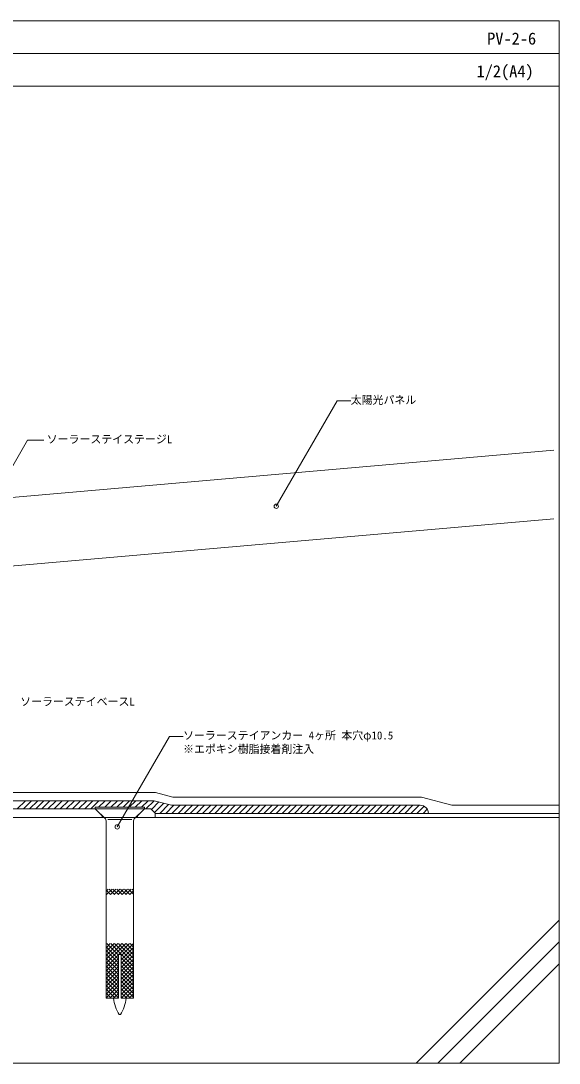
# Model space of a CAD drawing. Units: millimetres, scale not verified. Extents: x -276 to 276, y -191 to 191.
# Drawn here: x 78.7 to 276, y -191 to 191 of the extents above; entities that cross this region are included whole.
import ezdxf
from ezdxf.enums import TextEntityAlignment as Align

# ---------------------------------------------------------------- set-up
doc = ezdxf.new("R2010")
doc.units = ezdxf.units.MM
doc.header["$LTSCALE"] = 0.5
for name, color, linetype, lineweight in [('0-0_0', 7, 'Continuous', 18), ('0-1_WAKU', 7, 'Continuous', 18), ('0-3_KUTAI', 3, 'Continuous', 18), ('0-4_BOUSUI', 1, 'Continuous', 18), ('0-5_MOJI', 7, 'Continuous', 18), ('0-6_HATCH', 9, 'Continuous', 18), ('0-8_KANAMONO_SCREW', 4, 'Continuous', 18), ('0-9_kanamono2', 3, 'Continuous', 18), ('0-C_ソーラーステイベース', 3, 'Continuous', 18), ('0-D_パネル', 6, 'Continuous', 18)]:
    doc.layers.add(name, color=color, linetype=linetype, lineweight=lineweight)
doc.styles.add('ＭＳ ゴシック', font='')
doc.styles.get('ＭＳ ゴシック').set_extended_font_data('MS Gothic')

msp = doc.modelspace()

# ---------------------------------------------------------------- linework, layer by layer
at = {"layer": '0-0_0'}
msp.add_line((-276, 179), (276, 179), dxfattribs=at)
at = {"layer": '0-1_WAKU'}
for points in [[(-276, -191), (276, -191), (276, 191), (-276, 191)], [(276, 167), (-276, 167), (-276, 191), (276, 191)]]:
    msp.add_lwpolyline(points, close=True, dxfattribs=at)
at = {"layer": '0-3_KUTAI'}
msp.add_line((-276, -101), (276, -101), dxfattribs=at)
at = {"layer": '0-4_BOUSUI'}
msp.add_line((128, -99.502), (276, -99.502), dxfattribs=at)
for points in [[(276, -96.502), (236.6931, -96.502), (225.4969, -93.502), (134.3894, -93.502), (128.0376, -91.8), (9, -91.8)], [(9, -94.8), (127.6426, -94.8), (133.9945, -96.502), (225.102, -96.502)]]:
    msp.add_lwpolyline(points, dxfattribs=at)
msp.add_arc((225.102, -99.502), 3, 0, 90, dxfattribs=at)
at = {"layer": '0-5_MOJI'}
for p, q in [((172.3346, 13.1068), (194.6222, 51.71)), ((194.6222, 51.71), (199.6222, 51.71)), ((50.527, -15.8107), (81.1962, 37.3099)), ((87.1962, 37.3099), (81.1962, 37.3099)), ((114.0419, -104.4047), (133.1924, -71.235)), ((133.1924, -71.235), (138.1924, -71.235))]:
    msp.add_line(p, q, dxfattribs=at)
for centre in [(172.3346, 13.1068), (114.0419, -104.4047)]:
    msp.add_circle(centre, 0.8, dxfattribs=at)
at = {"layer": '0-6_HATCH'}
for p, q in [((77.4244, -97.8), (80.4244, -94.8)), ((79.6695, -97.8), (82.6695, -94.8)), ((81.9145, -97.8), (84.9145, -94.8)), ((84.1596, -97.8), (87.1596, -94.8)), ((86.4046, -97.8), (89.4046, -94.8)), ((88.6497, -97.8), (91.6497, -94.8)), ((90.8948, -97.8), (93.8948, -94.8)), ((93.1398, -97.8), (96.1398, -94.8)), ((95.3849, -97.8), (98.3849, -94.8)), ((97.63, -97.8), (100.63, -94.8)), ((99.875, -97.8), (102.875, -94.8)), ((102.1201, -97.8), (105.1201, -94.8)), ((104.3652, -97.8), (107.3652, -94.8)), ((107.2102, -97.2), (109.6102, -94.8)), ((109.4553, -97.2), (111.8553, -94.8)), ((111.7004, -97.2), (114.1004, -94.8)), ((113.9454, -97.2), (116.3454, -94.8)), ((116.1905, -97.2), (118.5905, -94.8)), ((118.4355, -97.2), (120.8355, -94.8)), ((120.6806, -97.2), (123.0806, -94.8)), ((122.9257, -97.2), (125.3257, -94.8)), ((124.5707, -97.8), (127.5707, -94.8)), ((126.6079, -98.0079), (129.3566, -95.2592)), ((127.7304, -99.1304), (131.1272, -95.7337)), ((129.604, -99.502), (132.8978, -96.2081)), ((131.849, -99.502), (134.849, -96.502)), ((134.0941, -99.502), (137.0941, -96.502)), ((136.3392, -99.502), (139.3391, -96.502)), ((138.5842, -99.502), (141.5842, -96.502)), ((140.8293, -99.502), (143.8293, -96.502)), ((143.0743, -99.502), (146.0743, -96.502)), ((145.3194, -99.502), (148.3194, -96.502)), ((147.5645, -99.502), (150.5645, -96.502)), ((149.8095, -99.502), (152.8095, -96.502)), ((152.0546, -99.502), (155.0546, -96.502)), ((154.2997, -99.502), (157.2997, -96.502)), ((156.5447, -99.502), (159.5447, -96.502)), ((158.7898, -99.502), (161.7898, -96.502)), ((161.0349, -99.502), (164.0349, -96.502)), ((163.2799, -99.502), (166.2799, -96.502)), ((165.525, -99.502), (168.525, -96.502)), ((167.7701, -99.502), (170.77, -96.502)), ((170.0151, -99.502), (173.0151, -96.502)), ((172.2602, -99.502), (175.2602, -96.502)), ((174.5052, -99.502), (177.5052, -96.502)), ((176.7503, -99.502), (179.7503, -96.502)), ((178.9954, -99.502), (181.9954, -96.502)), ((181.2404, -99.502), (184.2404, -96.502)), ((183.4855, -99.502), (186.4855, -96.502)), ((185.7306, -99.502), (188.7306, -96.502)), ((187.9756, -99.502), (190.9756, -96.502)), ((190.2207, -99.502), (193.2207, -96.502)), ((192.4658, -99.502), (195.4658, -96.502)), ((194.7108, -99.502), (197.7108, -96.502)), ((196.9559, -99.502), (199.9559, -96.502)), ((199.201, -99.502), (202.2009, -96.502)), ((201.446, -99.502), (204.446, -96.502)), ((203.6911, -99.502), (206.6911, -96.502)), ((205.9361, -99.502), (208.9361, -96.502)), ((208.1812, -99.502), (211.1812, -96.502)), ((210.4263, -99.502), (213.4263, -96.502)), ((212.6713, -99.502), (215.6713, -96.502)), ((214.9164, -99.502), (217.9164, -96.502)), ((217.1615, -99.502), (220.1615, -96.502)), ((219.4065, -99.502), (222.4065, -96.502)), ((221.6516, -99.502), (224.6516, -96.502)), ((223.8967, -99.502), (226.5332, -96.8654)), ((226.1417, -99.502), (227.6785, -97.9652)), ((223.5977, -191), (276, -138.5977)), ((231.5977, -191), (276, -146.5977)), ((239.5977, -191), (276, -154.5977))]:
    msp.add_line(p, q, dxfattribs=at)
at = {"layer": '0-8_KANAMONO_SCREW'}
for p, q in [((106, -97.2), (124, -97.2)), ((106, -97.2), (106, -97.8)), ((109.7071, -101.5071), (106, -97.8)), ((106, -97.8), (124, -97.8)), ((120.2929, -101.5071), (124, -97.8)), ((124, -97.2), (124, -97.8)), ((110, -167.2), (110, -102.2142)), ((110.6204, -101.7), (119.3796, -101.7)), ((120, -102.2142), (120, -167.2)), ((110, -127.9323), (110.7323, -127.2)), ((110, -127.5636), (111.6364, -129.2)), ((110, -128.9778), (110.2222, -129.2)), ((110.1465, -129.2), (112.1465, -127.2)), ((111.0506, -127.2), (113.0506, -129.2)), ((111.5607, -129.2), (113.5607, -127.2)), ((112.4648, -127.2), (114.4648, -129.2)), ((112.975, -129.2), (114.975, -127.2)), ((115.2933, -127.2), (117.2933, -129.2)), ((115.8034, -129.2), (117.8034, -127.2)), ((116.7075, -127.2), (118.7075, -129.2)), ((117.2176, -129.2), (119.2176, -127.2)), ((118.1217, -127.2), (120, -129.0783)), ((118.6318, -129.2), (120, -127.8318)), ((119.5359, -127.2), (120, -127.6641)), ((114.3307, -147.2), (110, -151.5307)), ((112.9165, -147.2), (110, -150.1165)), ((111.5022, -147.2), (110, -148.7022)), ((110.088, -147.2), (110, -147.288)), ((110, -148.3576), (114.5, -152.8576)), ((110.2566, -147.2), (114.5, -151.4434)), ((118.5733, -147.2), (115, -150.7733)), ((119.9875, -147.2), (115.5, -151.6875)), ((120, -148.6017), (115.5, -153.1017)), ((115.9135, -147.2), (120, -151.2865)), ((117.3277, -147.2), (120, -149.8723)), ((118.7419, -147.2), (120, -148.4581)), ((110, -149.7718), (114.5, -154.2718)), ((110, -151.186), (114.5, -155.686)), ((114.5, -151.2733), (110, -155.7733)), ((110, -152.6002), (114.5, -157.1002)), ((114.5, -152.6875), (110, -157.1875)), ((114.5, -151.2), (114.5, -167.2)), ((114.5, -151.2), (115.5, -151.2)), ((115, -150.7733), (114.5733, -151.2)), ((120, -150.0159), (115.5, -154.5159)), ((115.5, -151.2), (115.5, -167.2)), ((120, -151.4302), (115.5, -155.9302)), ((115.5, -152.4434), (120, -156.9434)), ((110, -154.0144), (114.5, -158.5144)), ((114.5, -154.1017), (110, -158.6017)), ((110, -155.4286), (114.5, -159.9286)), ((114.5, -155.5159), (110, -160.0159)), ((120, -152.8444), (115.5, -157.3444)), ((115.5, -153.8576), (120, -158.3576)), ((120, -154.2586), (115.5, -158.7586)), ((115.5, -155.2718), (120, -159.7718)), ((120, -155.6728), (115.5, -160.1728)), ((110, -156.8429), (114.5, -161.3429)), ((114.5, -156.9302), (110, -161.4302)), ((110, -158.2571), (114.5, -162.7571)), ((114.5, -158.3444), (110, -162.8444)), ((110, -159.6713), (114.5, -164.1713)), ((114.5, -159.7586), (110, -164.2586)), ((115.5, -156.686), (120, -161.186)), ((120, -157.087), (115.5, -161.587)), ((115.5, -158.1002), (120, -162.6002)), ((120, -158.5012), (115.5, -163.0012)), ((115.5, -159.5144), (120, -164.0144)), ((120, -159.9154), (115.5, -164.4154)), ((110, -161.0855), (114.5, -165.5855)), ((114.5, -161.1728), (110, -165.6728)), ((110, -162.4997), (114.5, -166.9997)), ((114.5, -162.587), (110, -167.087)), ((110, -163.9139), (113.2861, -167.2)), ((114.5, -164.0012), (111.3012, -167.2)), ((115.5, -160.9286), (120, -165.4286)), ((120, -161.3297), (115.5, -165.8297)), ((115.5, -162.3429), (120, -166.8429)), ((115.5, -163.7571), (118.9429, -167.2)), ((120, -162.7439), (115.5439, -167.2)), ((120, -164.1581), (116.9581, -167.2)), ((110, -165.3281), (111.8719, -167.2)), ((110, -166.7423), (110.4577, -167.2)), ((114.5, -167.2), (110, -167.2)), ((114.5, -165.4154), (112.7154, -167.2)), ((114.5, -166.8297), (114.1297, -167.2)), ((115.5, -165.1713), (117.5287, -167.2)), ((115.5, -166.5855), (116.1145, -167.2)), ((120, -167.2), (115.5, -167.2)), ((120, -165.5723), (118.3723, -167.2)), ((120, -166.9865), (119.7865, -167.2))]:
    msp.add_line(p, q, dxfattribs=at)
for points in [[(113.879, -127.2), (115, -128.321), (115.879, -129.2)], [(114.3892, -129.2), (115, -128.5892), (116.3892, -127.2)], [(117.1591, -147.2), (115, -149.3591), (110, -154.3591)], [(115.7449, -147.2), (115, -147.9449), (110, -152.9449)], [(111.6709, -147.2), (115, -150.5291), (120, -155.5291)], [(113.0851, -147.2), (115, -149.1149), (120, -154.1149)], [(114.4993, -147.2), (115, -147.7007), (120, -152.7007)], [(115.25, -173.2), (115, -173.2), (114.75, -173.2)]]:
    msp.add_lwpolyline(points, dxfattribs=at)
for centre, radius, start, end in [((109, -102.2142), 1, 0, 45), ((121, -102.2142), 1, 135, 180), ((128.5, -165.0185), 16, 187.83645, 210.75352), ((101.5, -165.0185), 16, 329.24648, 352.16355)]:
    msp.add_arc(centre, radius, start, end, dxfattribs=at)
at = {"layer": '0-9_kanamono2'}
for points in [[(106, -97.8), (108.5, -100.3), (108.5, -101)], [(124, -97.8), (121.5, -100.3), (121.5, -101)]]:
    msp.add_lwpolyline(points, dxfattribs=at)
at = {"layer": '0-C_ソーラーステイベース'}
msp.add_lwpolyline([(-126.4, -97.8), (126.4, -97.8), (128, -99.4), (128, -101), (-128, -101), (-128, -99.4)], close=True, dxfattribs=at)
at = {"layer": '0-D_パネル'}
msp.add_lwpolyline([(274.081, 33.6125), (9.4603, 10.5569), (11.6302, -14.3488), (274.081, 8.5178)], dxfattribs=at)

# ---------------------------------------------------------------- texts
at = {"layer": '0-1_WAKU', "style": 'ＭＳ ゴシック'}
for s, p in [('PV-2-6', (249.6091, 181)), ('1/2(A4)', (245.7107, 169))]:
    msp.add_text(s, height=4.399, dxfattribs=at).set_placement(p, align=Align.BOTTOM_LEFT)
at = {"layer": '0-5_MOJI', "style": 'ＭＳ ゴシック'}
for s, p in [('太陽光パネル', (199.6222, 49.71)), ('ソーラーステイステージL', (88.1962, 35.3099)), ('ソーラーステイベースL', (78.4802, -60.8408)), ('ソーラーステイアンカー 4ヶ所 本穴φ10.5', (138.1924, -73.235)), ('※エポキシ樹脂接着剤注入', (138.1924, -78.235))]:
    msp.add_text(s, height=2.933, dxfattribs=at).set_placement(p, align=Align.BOTTOM_LEFT)

doc.saveas('drawing.dxf')
